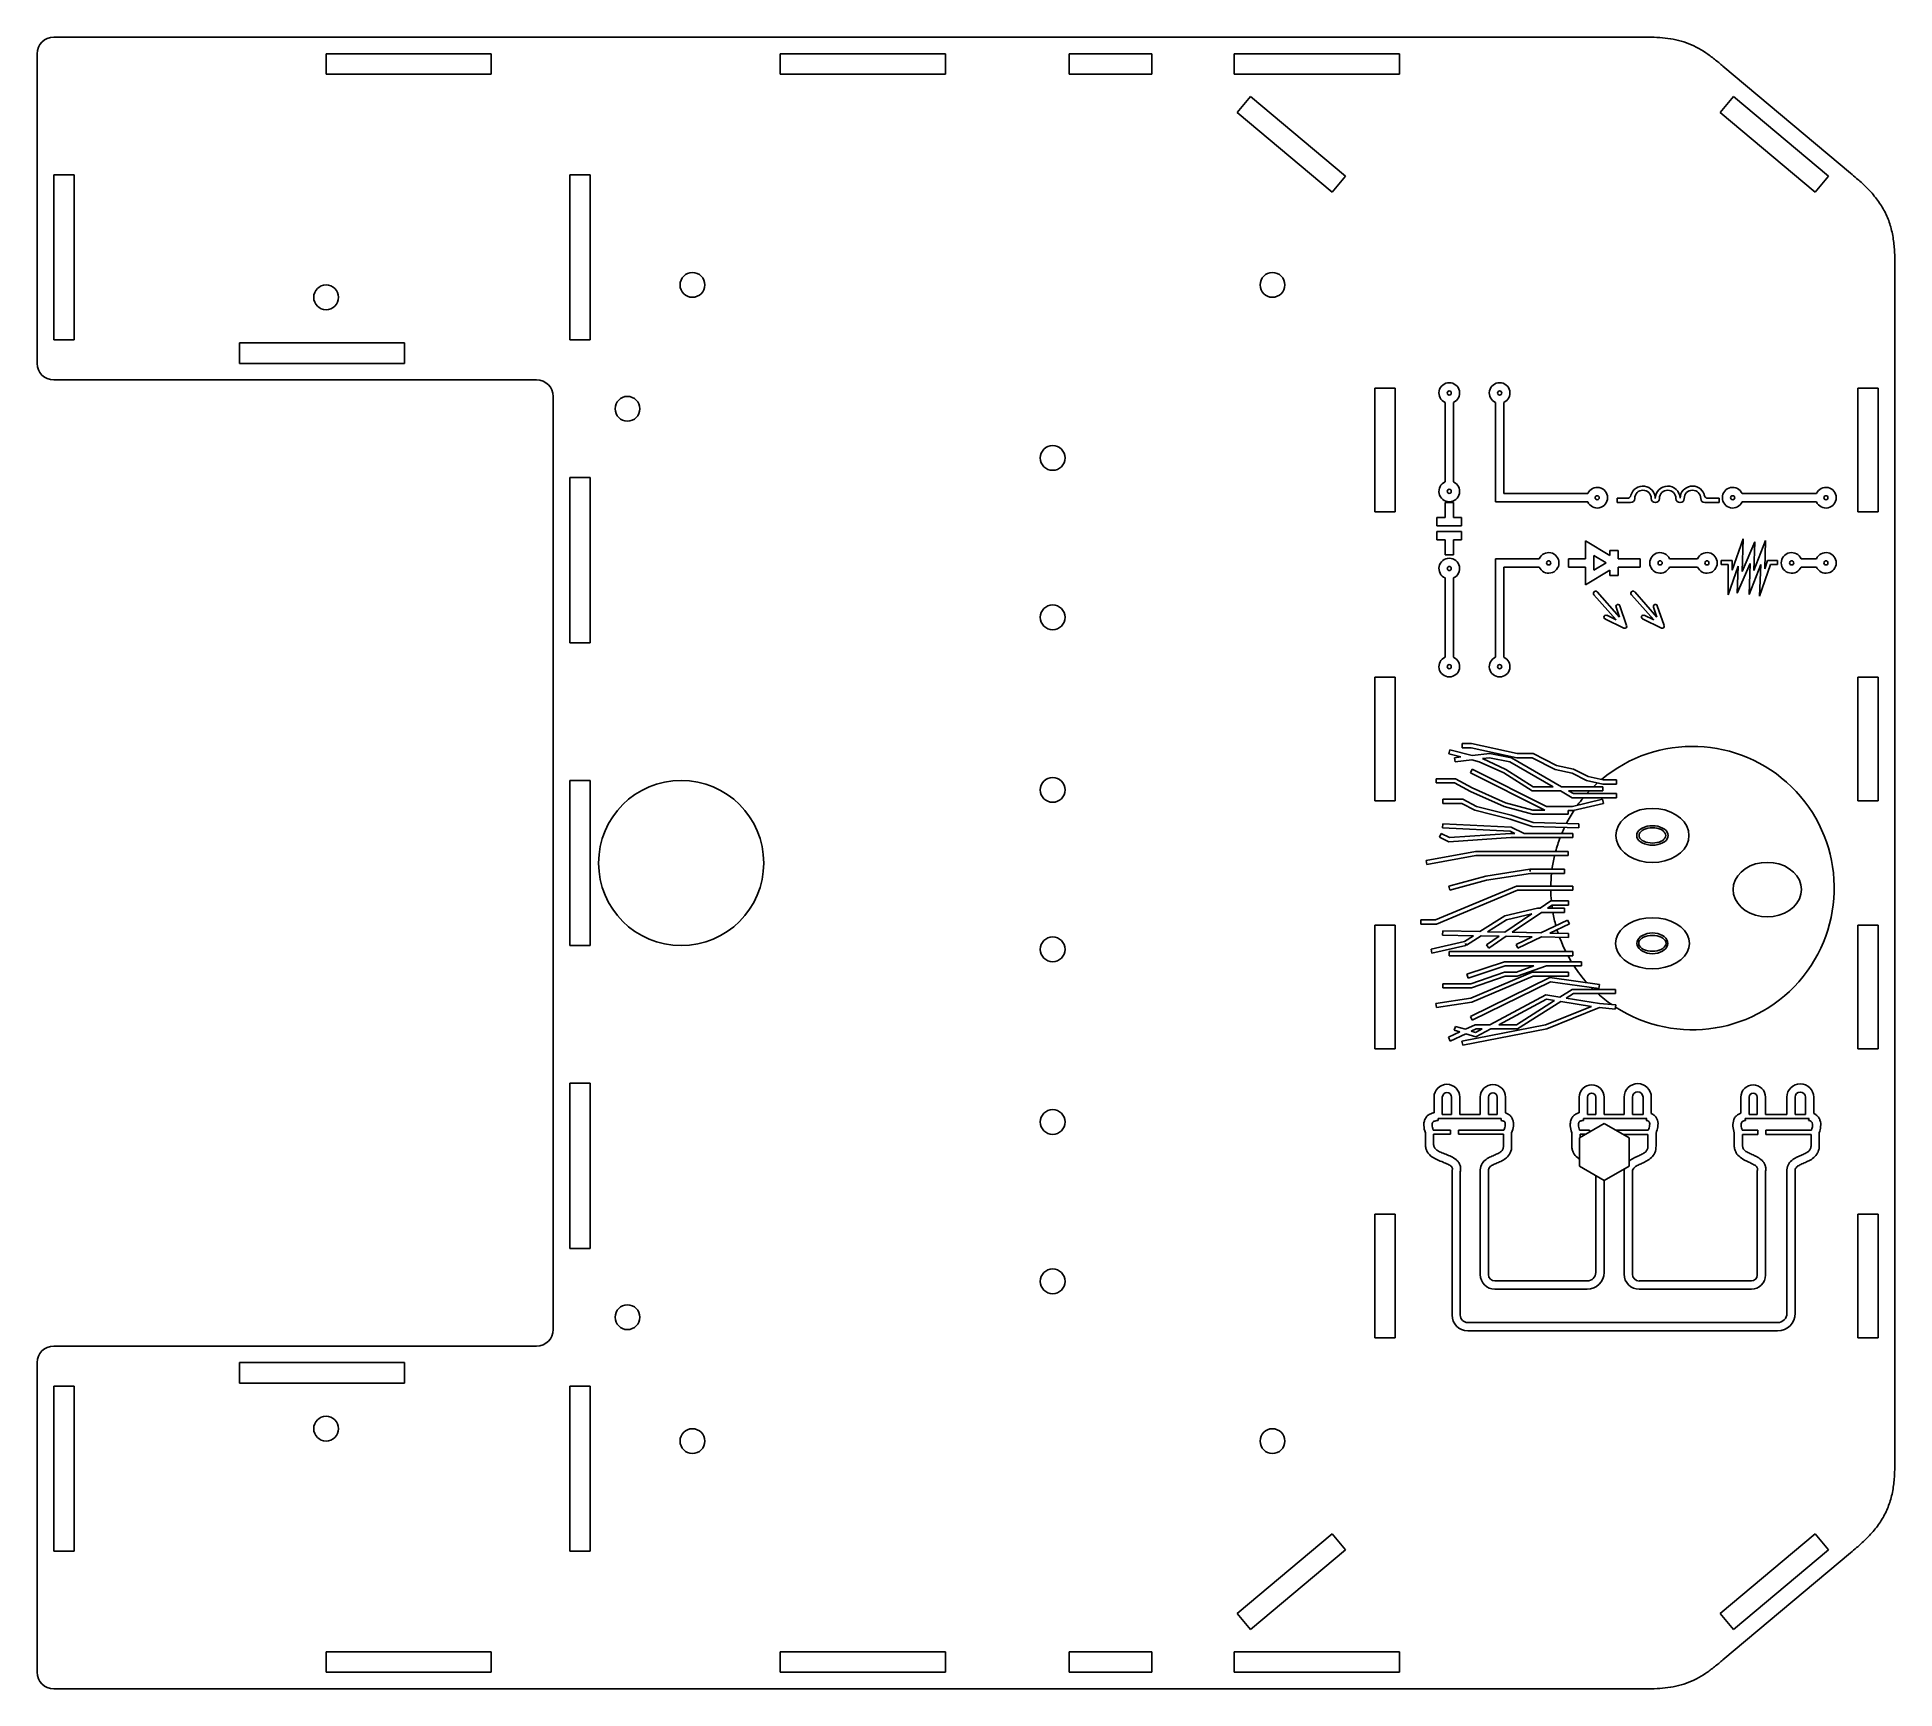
# Model space of a CAD drawing. Header units: millimetres. Extents: x -100 to 125, y -100 to 100.
import ezdxf

# ---------------------------------------------------------------- set-up
doc = ezdxf.new("R2010")
doc.units = ezdxf.units.MM

msp = doc.modelspace()

# ---------------------------------------------------------------- linework, layer by layer
at = {"color": 7, "linetype": 'Continuous', "lineweight": 25}
for p, q in [((94.54, 100), (-98, 100)), ((-100, 60.5), (-100, 98)), ((-65, 98), (-45, 98)), ((-65, 98), (-65, 95.5)), ((-45, 98), (-45, 95.5)), ((-10, 98), (10, 98)), ((-10, 98), (-10, 95.5)), ((10, 98), (10, 95.5)), ((35, 98), (25, 98)), ((25, 98), (25, 95.5)), ((35, 98), (35, 95.5)), ((45, 98), (65, 98)), ((45, 98), (45, 95.5)), ((65, 98), (65, 95.5)), ((-65, 95.5), (-45, 95.5)), ((-10, 95.5), (10, 95.5)), ((35, 95.5), (25, 95.5)), ((45, 95.5), (65, 95.5)), ((104.18, 96.49), (119.64, 83.52)), ((45.36, 90.88), (46.97, 92.8)), ((46.97, 92.8), (58.46, 83.16)), ((103.86, 90.88), (105.47, 92.8)), ((105.47, 92.8), (116.96, 83.16)), ((45.36, 90.88), (56.85, 81.24)), ((103.86, 90.88), (115.35, 81.24)), ((-98, 83.33), (-95.5, 83.33)), ((-98, 83.33), (-98, 63.33)), ((-95.5, 83.33), (-95.5, 63.33)), ((-35.5, 83.33), (-35.5, 63.33)), ((-35.5, 83.33), (-33, 83.33)), ((-33, 83.33), (-33, 63.33)), ((56.85, 81.24), (58.46, 83.16)), ((115.35, 81.24), (116.96, 83.16)), ((125, -72.03), (125, 72.03)), ((-98, 63.33), (-95.5, 63.33)), ((-35.5, 63.33), (-33, 63.33)), ((-55.5, 63), (-75.5, 63)), ((-75.5, 60.5), (-75.5, 63)), ((-55.5, 60.5), (-55.5, 63)), ((-55.5, 60.5), (-75.5, 60.5)), ((-39.5, 58.5), (-98, 58.5)), ((-37.5, -56.5), (-37.5, 56.5)), ((62, 57.51), (64.5, 57.51)), ((62, 57.51), (62, 42.51)), ((64.5, 57.51), (64.5, 42.51)), ((120.5, 57.51), (123, 57.51)), ((120.5, 57.51), (120.5, 42.51)), ((123, 57.51), (123, 42.51)), ((70.53, 55.76), (70.53, 46.14)), ((71.53, 55.76), (71.53, 46.14)), ((76.63, 43.73), (76.63, 55.76)), ((77.63, 44.73), (77.63, 55.76)), ((-35.5, 46.67), (-33, 46.67)), ((-35.5, 46.67), (-35.5, 26.67)), ((-33, 46.67), (-33, 26.67)), ((70.53, 43.65), (70.53, 41.83)), ((70.53, 43.65), (71.53, 43.65)), ((71.53, 43.65), (71.53, 41.83)), ((87.8, 43.73), (76.63, 43.73)), ((87.8, 44.73), (77.63, 44.73)), ((91.35, 44.16), (92.56, 44.16)), ((91.35, 43.65), (91.35, 44.16)), ((91.35, 43.65), (93, 43.65)), ((98.99, 44.19), (98.99, 44.19)), ((103.74, 43.65), (101.98, 43.65)), ((103.74, 44.16), (102.39, 44.16)), ((103.74, 44.16), (103.74, 43.65)), ((106.5, 44.73), (115.5, 44.73)), ((106.5, 43.73), (115.5, 43.73)), ((62, 42.51), (64.5, 42.51)), ((69.53, 41.83), (70.53, 41.83)), ((69.53, 40.83), (69.53, 41.83)), ((69.53, 40.83), (72.53, 40.83)), ((71.53, 41.83), (72.53, 41.83)), ((72.53, 41.83), (72.53, 40.83)), ((120.5, 42.51), (123, 42.51)), ((69.53, 40.15), (72.53, 40.15)), ((69.53, 39.15), (69.53, 40.15)), ((69.53, 39.15), (70.53, 39.15)), ((70.53, 37.33), (70.53, 39.15)), ((71.53, 37.33), (71.53, 39.15)), ((71.53, 39.15), (72.53, 39.15)), ((72.53, 40.15), (72.53, 39.15)), ((87.55, 39.02), (90.48, 37.23)), ((87.55, 36.84), (87.55, 39.02)), ((105.31, 35.45), (106.62, 39.24)), ((106.62, 39.24), (106.49, 35.28)), ((106.49, 35.28), (108.05, 38.91)), ((107.93, 35.42), (109.35, 39.05)), ((108.05, 38.91), (107.93, 35.42)), ((109.35, 39.05), (109.24, 35.62)), ((71.53, 37.33), (70.53, 37.33)), ((81.92, 36.84), (76.63, 36.84)), ((76.63, 36.84), (76.63, 24.92)), ((85.49, 36.84), (87.55, 36.84)), ((85.49, 35.84), (85.49, 36.84)), ((88.55, 37.24), (90.02, 36.34)), ((88.55, 35.45), (88.55, 37.24)), ((88.55, 35.45), (90.02, 36.34)), ((90.48, 37.85), (91.48, 37.85)), ((90.48, 37.85), (90.48, 37.23)), ((91.48, 37.85), (91.48, 36.84)), ((91.48, 36.84), (94.16, 36.84)), ((94.16, 36.84), (94.16, 35.84)), ((101.09, 36.84), (97.71, 36.84)), ((103.97, 36.64), (105.31, 36.64)), ((103.97, 36.14), (103.97, 36.64)), ((103.97, 36.14), (104.81, 36.14)), ((104.81, 36.14), (104.81, 32.49)), ((105.31, 36.64), (105.31, 35.45)), ((105.9, 32.66), (107.46, 36.28)), ((107.46, 36.28), (107.34, 32.52)), ((107.34, 32.52), (108.75, 36.14)), ((108.75, 36.14), (108.62, 32.33)), ((108.62, 32.33), (109.95, 36.14)), ((109.24, 35.62), (109.59, 36.64)), ((109.59, 36.64), (110.78, 36.64)), ((109.95, 36.14), (110.78, 36.14)), ((110.78, 36.64), (110.78, 36.14)), ((115.5, 36.84), (113.65, 36.84)), ((70.53, 34.52), (70.53, 24.92)), ((71.53, 34.52), (71.53, 24.92)), ((77.63, 35.84), (77.63, 24.92)), ((81.92, 35.84), (77.63, 35.84)), ((85.49, 35.84), (87.55, 35.84)), ((87.55, 33.67), (87.55, 35.84)), ((87.55, 33.67), (90.48, 35.45)), ((90.48, 35.45), (90.48, 34.83)), ((91.48, 34.83), (90.48, 34.83)), ((91.48, 35.84), (91.48, 34.83)), ((91.48, 35.84), (94.16, 35.84)), ((101.09, 35.84), (97.71, 35.84)), ((104.81, 32.49), (106.01, 35.95)), ((106.01, 35.95), (105.9, 32.66)), ((115.5, 35.84), (113.65, 35.84)), ((88.56, 32.47), (91.26, 29.43)), ((88.95, 32.82), (91.65, 29.77)), ((93.1, 32.47), (95.8, 29.43)), ((93.49, 32.82), (96.19, 29.77)), ((89.89, 29.56), (92.18, 28.45)), ((90.1, 29.99), (91.26, 29.43)), ((91.65, 29.77), (91.23, 30.99)), ((92.51, 28.74), (91.68, 31.15)), ((94.44, 29.56), (96.73, 28.45)), ((94.65, 29.99), (95.8, 29.43)), ((96.19, 29.77), (95.77, 30.99)), ((97.06, 28.74), (96.22, 31.15)), ((-35.5, 26.67), (-33, 26.67)), ((62, 22.51), (64.5, 22.51)), ((62, 22.51), (62, 7.51)), ((64.5, 22.51), (64.5, 7.51)), ((120.5, 22.51), (123, 22.51)), ((120.5, 22.51), (120.5, 7.51)), ((123, 22.51), (123, 7.51)), ((70.96, 13.23), (71.09, 13.72)), ((73.82, 13), (71.09, 13.72)), ((73.73, 14.46), (72.61, 14.46)), ((72.61, 13.96), (72.61, 14.46)), ((73.67, 13.96), (72.61, 13.96)), ((79.2, 12.75), (73.67, 13.96)), ((79.26, 13.25), (73.73, 14.46)), ((72.45, 12.84), (70.96, 13.23)), ((72.45, 12.84), (71.68, 12.75)), ((71.74, 12.25), (71.68, 12.75)), ((73.78, 12.5), (71.74, 12.25)), ((73.59, 10.9), (73.81, 11.35)), ((74.66, 12.27), (73.78, 12.5)), ((82.82, 6.86), (73.81, 11.35)), ((75.93, 13.25), (73.82, 13)), ((77.66, 10.9), (74.66, 12.27)), ((75.91, 12.75), (75.04, 12.65)), ((77.9, 11.34), (75.04, 12.65)), ((78.38, 12.27), (75.91, 12.75)), ((78.56, 12.74), (75.93, 13.25)), ((81.21, 9.23), (77.9, 11.34)), ((83.63, 9.23), (78.38, 12.27)), ((84.63, 9.23), (78.56, 12.74)), ((81.08, 12.75), (79.2, 12.75)), ((81.2, 13.25), (79.26, 13.25)), ((83.87, 11.33), (81.08, 12.75)), ((84.03, 11.81), (81.2, 13.25)), ((85.91, 10.89), (83.87, 11.33)), ((86.08, 11.36), (84.03, 11.81)), ((87.84, 10.46), (86.08, 11.36)), ((-35.5, 10), (-33, 10)), ((-35.5, -10), (-35.5, 10)), ((-33, -10), (-33, 10)), ((71.78, 10.21), (69.43, 10.21)), ((69.43, 9.71), (69.43, 10.21)), ((71.65, 9.71), (69.43, 9.71)), ((73.59, 8.65), (71.65, 9.71)), ((73.81, 9.09), (71.78, 10.21)), ((82.62, 6.41), (73.59, 10.9)), ((77.85, 7.3), (73.81, 9.09)), ((81.07, 8.73), (77.66, 10.9)), ((83.63, 9.23), (81.21, 9.23)), ((89.65, 9.23), (84.63, 9.23)), ((87.67, 9.99), (85.91, 10.89)), ((89.62, 9.56), (87.67, 9.99)), ((89.67, 10.06), (87.84, 10.46)), ((91.28, 9.56), (89.62, 9.56)), ((89.65, 9.23), (89.65, 8.73)), ((91.28, 10.06), (89.67, 10.06)), ((91.28, 10.06), (91.28, 9.56)), ((62, 7.51), (64.5, 7.51)), ((72.67, 7.72), (70.24, 7.72)), ((70.24, 7.22), (70.24, 7.72)), ((72.55, 7.22), (70.24, 7.22)), ((74.14, 6.38), (72.55, 7.22)), ((74.32, 6.85), (72.67, 7.72)), ((77.68, 6.83), (73.59, 8.65)), ((78.54, 5.79), (74.32, 6.85)), ((81.11, 5.91), (77.68, 6.83)), ((81.17, 6.41), (77.85, 7.3)), ((84.49, 8.73), (81.07, 8.73)), ((85.96, 6.86), (82.82, 6.86)), ((85.92, 7.91), (84.49, 8.73)), ((86.06, 8.41), (85.49, 8.73)), ((89.65, 8.73), (85.49, 8.73)), ((91.28, 7.91), (85.92, 7.91)), ((89.59, 7.71), (85.96, 6.86)), ((89.7, 7.22), (86.02, 6.36)), ((91.28, 8.41), (86.06, 8.41)), ((89.59, 7.71), (89.7, 7.22)), ((91.28, 8.41), (91.28, 7.91)), ((120.5, 7.51), (123, 7.51)), ((70.23, 4.26), (70.25, 4.76)), ((70.25, 4.76), (78.54, 4.35)), ((78.4, 5.31), (74.14, 6.38)), ((81.09, 4.42), (78.4, 5.31)), ((81.18, 4.91), (78.54, 5.79)), ((85.43, 5.91), (81.11, 5.91)), ((82.62, 6.41), (81.17, 6.41)), ((86.74, 4.76), (81.18, 4.91)), ((85.43, 6.36), (85.43, 5.91)), ((86.02, 6.36), (85.43, 6.36)), ((86.74, 4.76), (86.73, 4.26)), ((69.85, 3.11), (70.06, 3.56)), ((69.85, 3.11), (70.97, 2.58)), ((70.06, 3.56), (71.07, 3.09)), ((70.23, 4.26), (78.41, 3.86)), ((70.97, 2.58), (78.48, 3.08)), ((71.07, 3.09), (78.46, 3.58)), ((78.41, 3.86), (78.97, 3.58)), ((78.46, 3.58), (78.97, 3.58)), ((78.48, 3.08), (85.99, 3.08)), ((78.54, 4.35), (80.09, 3.58)), ((80.09, 3.58), (85.99, 3.58)), ((86.73, 4.26), (81.09, 4.42)), ((85.99, 3.58), (85.99, 3.08)), ((74.21, 1.39), (68.23, 0.3)), ((68.32, -0.2), (68.23, 0.3)), ((74.25, 0.89), (68.32, -0.2)), ((85.43, 1.39), (74.21, 1.39)), ((85.43, 0.89), (74.25, 0.89)), ((85.43, 1.39), (85.43, 0.89)), ((75.45, -1.6), (70.96, -2.79)), ((75.56, -2.09), (71.09, -3.28)), ((80.8, -0.76), (75.45, -1.6)), ((80.86, -1.26), (75.56, -2.09)), ((80.8, -0.76), (80.84, -1.01)), ((80.84, -0.76), (84.98, -0.76)), ((80.84, -1.01), (80.84, -0.76)), ((80.86, -1.26), (84.98, -1.26)), ((84.98, -0.76), (84.98, -1.26)), ((79.18, -2.79), (69.38, -6.89)), ((79.28, -3.29), (69.48, -7.39)), ((71.09, -3.28), (70.96, -2.79)), ((85.99, -2.79), (79.18, -2.79)), ((85.99, -3.29), (79.28, -3.29)), ((85.99, -2.79), (85.99, -3.29)), ((74.74, -8.31), (77.76, -6.4)), ((77.76, -6.4), (81.72, -5.48)), ((81.05, -6.15), (77.78, -8.37)), ((77.95, -6.87), (81.05, -6.15)), ((82.19, -5.98), (78.64, -8.39)), ((81.72, -5.48), (82.04, -5.48)), ((83.35, -4.59), (82.04, -5.48)), ((82.19, -5.98), (84.98, -5.98)), ((83.5, -5.09), (82.93, -5.48)), ((82.93, -5.48), (84.98, -5.48)), ((85.47, -4.59), (83.35, -4.59)), ((85.47, -5.09), (83.5, -5.09)), ((84.98, -5.48), (84.98, -5.98)), ((85.47, -4.59), (85.47, -5.09)), ((62, -7.51), (64.5, -7.51)), ((62, -22.51), (62, -7.51)), ((64.5, -22.51), (64.5, -7.51)), ((69.38, -6.89), (67.6, -6.89)), ((67.6, -7.39), (67.6, -6.89)), ((69.48, -7.39), (67.6, -7.39)), ((70.23, -8.72), (70.24, -8.22)), ((70.23, -8.72), (73.98, -8.8)), ((70.24, -8.22), (74.74, -8.31)), ((72.88, -9.49), (73.98, -8.8)), ((73.11, -9.94), (74.88, -8.81)), ((74.88, -8.81), (77.06, -8.86)), ((77.06, -8.86), (75.55, -9.89)), ((75.65, -8.33), (77.95, -6.87)), ((75.65, -8.33), (77.78, -8.37)), ((77.93, -8.87), (75.83, -10.3)), ((77.93, -8.87), (81.09, -8.94)), ((78.64, -8.39), (82.11, -8.46)), ((81.09, -8.94), (79.12, -9.87)), ((82.22, -8.96), (79.34, -10.32)), ((85.36, -6.92), (82.11, -8.46)), ((82.22, -8.96), (85.46, -9.02)), ((85.58, -7.37), (83.23, -8.48)), ((83.23, -8.48), (85.47, -8.52)), ((85.36, -6.92), (85.58, -7.37)), ((85.47, -8.52), (85.46, -9.02)), ((120.5, -7.51), (123, -7.51)), ((120.5, -22.51), (120.5, -7.51)), ((123, -22.51), (123, -7.51)), ((-35.5, -10), (-33, -10)), ((68.83, -10.44), (72.88, -9.49)), ((68.94, -10.92), (68.83, -10.44)), ((68.94, -10.92), (73.04, -9.97)), ((85.99, -10.73), (71.02, -10.73)), ((71.02, -11.23), (71.02, -10.73)), ((85.99, -11.23), (71.02, -11.23)), ((72.98, -9.73), (73.04, -9.97)), ((73.11, -9.94), (72.98, -9.73)), ((75.83, -10.3), (75.55, -9.89)), ((79.34, -10.32), (79.12, -9.87)), ((85.99, -10.73), (85.99, -11.23)), ((77.73, -11.97), (73.17, -13.47)), ((73.33, -13.95), (73.17, -13.47)), ((77.81, -12.47), (73.33, -13.95)), ((81.09, -13.21), (73.63, -16.38)), ((73.66, -14.63), (77.72, -13.21)), ((77.72, -13.21), (79.19, -13.21)), ((77.73, -11.97), (87.06, -11.97)), ((81.29, -12.47), (77.81, -12.47)), ((79.19, -13.21), (81.29, -12.47)), ((79.27, -13.71), (82.81, -12.47)), ((85.47, -13.21), (81.09, -13.21)), ((82.81, -12.47), (87.06, -12.47)), ((85.47, -13.21), (85.47, -13.71)), ((87.06, -11.97), (87.06, -12.47)), ((70.24, -14.63), (73.66, -14.63)), ((70.24, -15.13), (70.24, -14.63)), ((70.24, -15.13), (73.74, -15.13)), ((83.23, -13.88), (73.59, -18.59)), ((73.74, -15.13), (77.81, -13.71)), ((81.19, -13.71), (73.77, -16.86)), ((83.31, -14.39), (73.81, -19.04)), ((77.81, -13.71), (79.27, -13.71)), ((85.47, -13.71), (81.19, -13.71)), ((89.22, -14.7), (83.23, -13.88)), ((89.15, -15.2), (83.31, -14.39)), ((84.43, -16.25), (85.92, -15.31)), ((85.92, -15.31), (91.16, -15.31)), ((89.22, -14.7), (89.15, -15.2)), ((91.16, -15.31), (91.16, -15.81)), ((73.63, -16.38), (69.39, -17.01)), ((69.47, -17.51), (69.39, -17.01)), ((73.77, -16.86), (69.47, -17.51)), ((82.72, -15.98), (75.95, -19.59)), ((82.81, -16.5), (77.02, -19.59)), ((79.16, -19.59), (83.79, -16.66)), ((79.3, -20.09), (84.54, -16.77)), ((82.7, -19.6), (88.25, -17.36)), ((84.43, -16.25), (82.72, -15.98)), ((83.79, -16.66), (82.81, -16.5)), ((82.84, -20.08), (89.22, -17.51)), ((88.25, -17.36), (84.54, -16.77)), ((85.18, -16.37), (86.06, -15.81)), ((89.22, -17.01), (85.18, -16.37)), ((86.06, -15.81), (91.16, -15.81)), ((89.22, -17.01), (91.19, -17.19)), ((89.22, -17.51), (91.14, -17.69)), ((91.19, -17.19), (91.14, -17.69)), ((71.64, -20.26), (71.79, -19.78)), ((72.98, -20.14), (71.79, -19.78)), ((72.56, -21.56), (82.7, -19.6)), ((72.66, -22.05), (82.84, -20.08)), ((72.98, -20.14), (74.18, -19.59)), ((73.81, -19.04), (73.59, -18.59)), ((73.69, -20.36), (74.29, -20.09)), ((74.18, -19.59), (75.95, -19.59)), ((75.01, -20.09), (74.2, -20.52)), ((76.08, -20.09), (74.26, -21.06)), ((74.29, -20.09), (75.01, -20.09)), ((76.08, -20.09), (79.3, -20.09)), ((77.02, -19.59), (79.16, -19.59)), ((70.92, -21.1), (72.3, -20.46)), ((71.13, -21.56), (70.92, -21.1)), ((71.13, -21.56), (73.02, -20.68)), ((72.3, -20.46), (71.64, -20.26)), ((72.66, -22.05), (72.56, -21.56)), ((74.26, -21.06), (73.02, -20.68)), ((74.2, -20.52), (73.69, -20.36)), ((62, -22.51), (64.5, -22.51)), ((120.5, -22.51), (123, -22.51)), ((-35.5, -26.67), (-33, -26.67)), ((-35.5, -46.67), (-35.5, -26.67)), ((-33, -46.67), (-33, -26.67)), ((69.19, -28.36), (69.19, -30.24)), ((70.19, -28.36), (70.19, -30.44)), ((71.3, -30.44), (71.3, -28.36)), ((72.3, -30.44), (72.3, -28.36)), ((74.78, -28.36), (74.78, -30.44)), ((75.78, -28.36), (75.78, -30.44)), ((76.85, -30.44), (76.85, -28.36)), ((77.85, -30.27), (77.85, -28.36)), ((86.78, -28.36), (86.78, -30.25)), ((87.78, -28.36), (87.78, -30.44)), ((88.78, -30.44), (88.78, -28.36)), ((89.78, -30.44), (89.78, -28.36)), ((92.22, -28.36), (92.22, -30.44)), ((93.22, -28.36), (93.22, -30.44)), ((94.5, -30.44), (94.5, -28.36)), ((95.5, -30.32), (95.5, -28.36)), ((106.35, -30.29), (106.35, -28.36)), ((107.35, -30.44), (107.35, -28.36)), ((108.33, -28.36), (108.33, -30.44)), ((109.33, -28.36), (109.33, -30.44)), ((111.92, -30.44), (111.92, -28.36)), ((112.92, -30.44), (112.92, -28.36)), ((114.17, -28.36), (114.17, -30.44)), ((115.17, -28.36), (115.17, -30.33)), ((69.69, -30.94), (69.7, -31.19)), ((69.69, -30.94), (77.33, -30.94)), ((70.19, -30.44), (71.3, -30.44)), ((72.3, -30.44), (74.78, -30.44)), ((75.78, -30.44), (76.85, -30.44)), ((77.31, -31.19), (77.33, -30.94)), ((87.28, -30.94), (87.29, -31.19)), ((87.28, -30.94), (94.95, -30.94)), ((87.78, -30.44), (88.78, -30.44)), ((89.78, -30.44), (92.22, -30.44)), ((93.22, -30.44), (94.5, -30.44)), ((94.9, -31.18), (94.95, -30.94)), ((106.88, -30.94), (106.91, -31.18)), ((106.88, -30.94), (114.62, -30.94)), ((107.35, -30.44), (108.33, -30.44)), ((109.33, -30.44), (111.92, -30.44)), ((112.92, -30.44), (114.17, -30.44)), ((114.56, -31.17), (114.62, -30.94)), ((68.14, -34.09), (68.14, -32.67)), ((71.17, -32.34), (69.08, -32.34)), ((69.14, -34.08), (69.14, -32.84)), ((71.17, -32.84), (69.14, -32.84)), ((71.17, -32.34), (71.17, -32.84)), ((72.14, -32.34), (77.65, -32.34)), ((72.14, -32.84), (72.14, -32.34)), ((72.14, -32.84), (77.59, -32.84)), ((77.59, -34.27), (77.59, -32.84)), ((78.59, -34.27), (78.59, -32.68)), ((85.87, -32.68), (85.87, -34.28)), ((89.81, -31.54), (86.81, -33.27)), ((88, -32.35), (86.81, -32.35)), ((86.81, -33.27), (86.81, -36.73)), ((86.87, -32.85), (86.87, -33.23)), ((87.54, -32.85), (86.87, -32.85)), ((88, -32.35), (88, -32.58)), ((92.81, -33.27), (89.81, -31.54)), ((95.14, -32.36), (91.24, -32.36)), ((95.08, -32.86), (92.1, -32.86)), ((92.81, -36.73), (92.81, -33.27)), ((95.08, -34.28), (95.08, -32.86)), ((96.08, -34.26), (96.08, -32.71)), ((105.55, -32.69), (105.55, -34.28)), ((108.41, -32.36), (106.49, -32.36)), ((106.55, -32.86), (106.55, -34.26)), ((108.41, -32.86), (106.55, -32.86)), ((108.41, -32.36), (108.41, -32.86)), ((109.39, -32.36), (114.9, -32.36)), ((109.39, -32.86), (109.39, -32.36)), ((109.39, -32.86), (114.85, -32.86)), ((114.85, -32.86), (114.85, -34.27)), ((115.85, -32.69), (115.85, -34.28)), ((71.37, -54.75), (71.37, -37.29)), ((72.37, -54.75), (72.37, -37.4)), ((74.78, -49.83), (74.78, -37.36)), ((75.78, -49.83), (75.78, -37.34)), ((86.81, -36.73), (89.81, -38.46)), ((88.78, -37.87), (88.78, -49.57)), ((89.81, -38.46), (92.81, -36.73)), ((92.22, -49.78), (92.22, -37.34)), ((93.22, -49.78), (93.22, -37.36)), ((108.33, -37.29), (108.33, -49.9)), ((109.33, -37.41), (109.33, -49.9)), ((111.92, -37.37), (111.92, -54.52)), ((112.92, -37.33), (112.92, -54.52)), ((89.78, -38.45), (89.78, -49.57)), ((62, -42.51), (64.5, -42.51)), ((62, -57.51), (62, -42.51)), ((64.5, -57.51), (64.5, -42.51)), ((120.5, -42.51), (123, -42.51)), ((120.5, -57.51), (120.5, -42.51)), ((123, -57.51), (123, -42.51)), ((-35.5, -46.67), (-33, -46.67)), ((87.74, -50.61), (76.56, -50.61)), ((87.74, -51.61), (76.56, -51.61)), ((107.62, -50.61), (94.05, -50.61)), ((107.62, -51.61), (94.05, -51.61)), ((110.8, -55.65), (73.27, -55.65)), ((-39.5, -58.5), (-98, -58.5)), ((62, -57.51), (64.5, -57.51)), ((110.8, -56.65), (73.27, -56.65)), ((120.5, -57.51), (123, -57.51)), ((-100, -98), (-100, -60.5)), ((-75.5, -60.5), (-75.5, -63)), ((-55.5, -60.5), (-75.5, -60.5)), ((-55.5, -60.5), (-55.5, -63)), ((-55.5, -63), (-75.5, -63)), ((-98, -63.33), (-95.5, -63.33)), ((-98, -83.33), (-98, -63.33)), ((-95.5, -83.33), (-95.5, -63.33)), ((-35.5, -63.33), (-33, -63.33)), ((-35.5, -83.33), (-35.5, -63.33)), ((-33, -83.33), (-33, -63.33)), ((45.36, -90.88), (56.85, -81.24)), ((46.97, -92.8), (58.46, -83.16)), ((56.85, -81.24), (58.46, -83.16)), ((103.86, -90.88), (115.35, -81.24)), ((105.47, -92.8), (116.96, -83.16)), ((115.35, -81.24), (116.96, -83.16)), ((-98, -83.33), (-95.5, -83.33)), ((-35.5, -83.33), (-33, -83.33)), ((104.18, -96.49), (119.64, -83.52)), ((45.36, -90.88), (46.97, -92.8)), ((103.86, -90.88), (105.47, -92.8)), ((-65, -95.5), (-45, -95.5)), ((-65, -98), (-65, -95.5)), ((-45, -98), (-45, -95.5)), ((-10, -95.5), (10, -95.5)), ((-10, -98), (-10, -95.5)), ((10, -98), (10, -95.5)), ((25, -98), (25, -95.5)), ((35, -95.5), (25, -95.5)), ((35, -98), (35, -95.5)), ((45, -95.5), (65, -95.5)), ((45, -98), (45, -95.5)), ((65, -98), (65, -95.5)), ((-65, -98), (-45, -98)), ((-10, -98), (10, -98)), ((35, -98), (25, -98)), ((45, -98), (65, -98)), ((94.54, -100), (-98, -100))]:
    msp.add_line(p, q, dxfattribs=at)
at = {"color": 7, "linetype": 'Continuous', "lineweight": 25, "flags": 128}
for points in [[(91.22, 3.33), (91.28, 2.76), (91.48, 2.21), (91.81, 1.69), (92.25, 1.22), (92.8, 0.82), (93.43, 0.49), (94.13, 0.25), (94.87, 0.1), (95.64, 0.05), (96.41, 0.1), (97.15, 0.25), (97.85, 0.49), (98.48, 0.82), (99.03, 1.22), (99.47, 1.69), (99.8, 2.21), (100, 2.76), (100.06, 3.33), (100, 3.9), (99.8, 4.45), (99.47, 4.97), (99.03, 5.44), (98.48, 5.85), (97.85, 6.17), (97.15, 6.42), (96.41, 6.56), (95.64, 6.61), (94.87, 6.56), (94.13, 6.42), (93.43, 6.17), (92.8, 5.85), (92.25, 5.44), (91.81, 4.97), (91.48, 4.45), (91.28, 3.9), (91.22, 3.33)], [(93.73, 3.33), (93.76, 3.13), (93.85, 2.93), (93.99, 2.74), (94.18, 2.58), (94.41, 2.43), (94.69, 2.31), (94.99, 2.23), (95.31, 2.17), (95.64, 2.15), (95.97, 2.17), (96.29, 2.23), (96.59, 2.31), (96.87, 2.43), (97.1, 2.58), (97.29, 2.74), (97.43, 2.93), (97.52, 3.13), (97.55, 3.33), (97.52, 3.54), (97.43, 3.73), (97.29, 3.92), (97.1, 4.09), (96.87, 4.23), (96.59, 4.35), (96.29, 4.44), (95.97, 4.49), (95.64, 4.51), (95.31, 4.49), (94.99, 4.44), (94.69, 4.35), (94.41, 4.23), (94.18, 4.09), (93.99, 3.92), (93.85, 3.73), (93.76, 3.54), (93.73, 3.33)], [(94.02, 3.33), (94.05, 3.17), (94.12, 3.02), (94.24, 2.87), (94.4, 2.74), (94.6, 2.63), (94.83, 2.53), (95.09, 2.47), (95.36, 2.43), (95.64, 2.41), (95.92, 2.43), (96.19, 2.47), (96.45, 2.53), (96.68, 2.63), (96.88, 2.74), (97.04, 2.87), (97.16, 3.02), (97.23, 3.17), (97.26, 3.33), (97.23, 3.49), (97.16, 3.65), (97.04, 3.79), (96.88, 3.92), (96.68, 4.04), (96.45, 4.13), (96.19, 4.2), (95.92, 4.24), (95.64, 4.25), (95.36, 4.24), (95.09, 4.2), (94.83, 4.13), (94.6, 4.04), (94.4, 3.92), (94.24, 3.79), (94.12, 3.65), (94.05, 3.49), (94.02, 3.33)], [(105.41, -3.22), (105.47, -3.79), (105.66, -4.34), (105.97, -4.87), (106.38, -5.34), (106.89, -5.74), (107.48, -6.07), (108.13, -6.32), (108.83, -6.46), (109.55, -6.52), (110.27, -6.46), (110.96, -6.32), (111.62, -6.07), (112.21, -5.74), (112.72, -5.34), (113.13, -4.87), (113.44, -4.34), (113.62, -3.79), (113.69, -3.22), (113.62, -2.64), (113.44, -2.09), (113.13, -1.57), (112.72, -1.1), (112.21, -0.69), (111.62, -0.36), (110.96, -0.12), (110.27, 0.03), (109.55, 0.08), (108.83, 0.03), (108.13, -0.12), (107.48, -0.36), (106.89, -0.69), (106.38, -1.1), (105.97, -1.57), (105.66, -2.09), (105.47, -2.64), (105.41, -3.22)], [(91.16, -9.73), (91.23, -10.26), (91.43, -10.78), (91.76, -11.27), (92.21, -11.71), (92.76, -12.09), (93.4, -12.4), (94.11, -12.63), (94.86, -12.77), (95.64, -12.82), (96.42, -12.77), (97.17, -12.63), (97.88, -12.4), (98.52, -12.09), (99.07, -11.71), (99.52, -11.27), (99.85, -10.78), (100.05, -10.26), (100.12, -9.73), (100.05, -9.19), (99.85, -8.67), (99.52, -8.18), (99.07, -7.74), (98.52, -7.36), (97.88, -7.05), (97.17, -6.82), (96.42, -6.68), (95.64, -6.63), (94.86, -6.68), (94.11, -6.82), (93.4, -7.05), (92.76, -7.36), (92.21, -7.74), (91.76, -8.18), (91.43, -8.67), (91.23, -9.19), (91.16, -9.73)], [(93.77, -9.73), (93.79, -9.94), (93.88, -10.15), (94.02, -10.35), (94.2, -10.53), (94.44, -10.68), (94.7, -10.81), (95, -10.9), (95.31, -10.96), (95.64, -10.98), (95.96, -10.96), (96.28, -10.9), (96.58, -10.81), (96.84, -10.68), (97.07, -10.53), (97.26, -10.35), (97.4, -10.15), (97.48, -9.94), (97.51, -9.73), (97.48, -9.51), (97.4, -9.3), (97.26, -9.1), (97.07, -8.92), (96.84, -8.77), (96.58, -8.64), (96.28, -8.55), (95.96, -8.49), (95.64, -8.47), (95.31, -8.49), (95, -8.55), (94.7, -8.64), (94.44, -8.77), (94.2, -8.92), (94.02, -9.1), (93.88, -9.3), (93.79, -9.51), (93.77, -9.73)], [(93.98, -9.73), (94, -9.89), (94.08, -10.05), (94.2, -10.2), (94.36, -10.34), (94.57, -10.46), (94.81, -10.55), (95.07, -10.62), (95.35, -10.67), (95.64, -10.68), (95.93, -10.67), (96.21, -10.62), (96.47, -10.55), (96.71, -10.46), (96.91, -10.34), (97.08, -10.2), (97.2, -10.05), (97.28, -9.89), (97.3, -9.73), (97.28, -9.56), (97.2, -9.4), (97.08, -9.25), (96.91, -9.11), (96.71, -8.99), (96.47, -8.9), (96.21, -8.83), (95.93, -8.79), (95.64, -8.77), (95.35, -8.79), (95.07, -8.83), (94.81, -8.9), (94.57, -8.99), (94.36, -9.11), (94.2, -9.25), (94.08, -9.4), (94, -9.56), (93.98, -9.73)]]:
    msp.add_lwpolyline(points, dxfattribs=at)
at = {"color": 7, "linetype": 'Continuous', "lineweight": 25}
for centre, radius in [((-65, 68.5), 1.5), ((-20.63, 70), 1.5), ((49.62, 70), 1.5), ((-28.5, 55), 1.5), ((71.03, 56.91), 0.25), ((77.13, 56.91), 0.25), ((23, 49.05), 1.5), ((71.03, 45), 0.25), ((88.95, 44.23), 0.25), ((105.36, 44.23), 0.25), ((116.65, 44.23), 0.25), ((83.07, 36.34), 0.25), ((96.57, 36.34), 0.25), ((102.24, 36.34), 0.25), ((112.5, 36.34), 0.25), ((116.65, 36.34), 0.25), ((71.03, 35.66), 0.25), ((23, 29.75), 1.5), ((71.03, 23.78), 0.25), ((77.13, 23.78), 0.25), ((-22, 0), 10), ((23, 8.85), 1.5), ((23, -10.46), 1.5), ((23, -31.36), 1.5), ((23, -50.66), 1.5), ((-28.5, -55), 1.5), ((-65, -68.5), 1.5), ((-20.63, -70), 1.5), ((49.62, -70), 1.5)]:
    msp.add_circle(centre, radius, dxfattribs=at)
for centre, radius, start, end in [((-98, 98), 2, 90, 180), ((-98, 60.5), 2, 180, 270), ((-39.5, 56.5), 2, 0, 90), ((71.03, 56.91), 1.25, 293.5782, 246.4218), ((77.13, 56.91), 1.25, 293.5782, 246.4218), ((71.03, 45), 1.25, 113.5782, 66.4218), ((88.95, 44.23), 1.25, 203.5782, 156.4218), ((94.49, 44.14), 1.5, 0, 165.2985), ((94.49, 44.14), 1, 0, 180), ((97.49, 44.14), 1.5, 1.8095, 180), ((97.49, 44.14), 1, 0, 180), ((100.49, 44.14), 1.5, 20.378, 178.1897), ((100.49, 44.14), 1, 0, 180), ((105.36, 44.23), 1.25, 23.5782, 336.4218), ((116.65, 44.23), 1.25, 203.5782, 156.4218), ((92.56, 44.65), 0.492, 270, 345.2985), ((93, 44.14), 0.492, 270, 0), ((95.99, 44.14), 0.5, 180, 0), ((98.99, 44.14), 0.5, 180, 0), ((101.98, 44.14), 0.492, 180, 270), ((102.39, 44.65), 0.492, 178.0331, 270), ((71.03, 35.66), 1.25, 293.5782, 246.4218), ((83.07, 36.34), 1.25, 203.5782, 156.4218), ((96.57, 36.34), 1.25, 23.5782, 336.4218), ((102.24, 36.34), 1.25, 203.5782, 156.4218), ((112.5, 36.34), 1.25, 23.5782, 336.4218), ((116.65, 36.34), 1.25, 203.5782, 156.4218), ((88.75, 32.65), 0.261, 41.5962, 221.5962), ((93.29, 32.65), 0.261, 41.5962, 221.5962), ((90, 29.77), 0.239, 64.0962, 244.0962), ((91.46, 31.07), 0.239, 19.0962, 199.0962), ((94.54, 29.77), 0.239, 64.0962, 244.0962), ((96, 31.07), 0.239, 19.0962, 199.0962), ((92.29, 28.66), 0.239, 244.0962, 19.0962), ((96.83, 28.66), 0.239, 244.0962, 19.0962), ((71.03, 23.78), 1.25, 113.5782, 66.4218), ((77.13, 23.78), 1.25, 113.5782, 66.4218), ((100.49, -3.04), 17.16, 237.0778, 130.0065), ((100.49, -3.04), 17.16, 132.087, 134.3589), ((100.49, -3.04), 17.16, 140.3862, 144.188), ((100.49, -3.04), 17.16, 136.6982, 138.1838), ((100.49, -3.04), 17.16, 146.6687, 152.8293), ((100.49, -3.04), 17.16, 159.1168, 165.06), ((100.49, -3.04), 17.16, 154.6662, 157.3192), ((100.49, -3.04), 17.16, 166.7809, 172.3761), ((100.49, -3.04), 17.16, 174.0572, 179.1654), ((100.49, -3.04), 17.16, 180.8346, 185.1788), ((100.49, -3.04), 17.16, 186.9603, 188.1702), ((100.49, -3.04), 17.16, 189.8604, 195.3811), ((100.49, -3.04), 17.16, 197.0715, 198.5516), ((100.49, -3.04), 17.16, 200.3345, 206.6262), ((100.49, -3.04), 17.16, 208.5092, 211.369), ((100.49, -3.04), 17.16, 213.3452, 221.8864), ((100.49, -3.04), 17.16, 224.5424, 225.6604), ((100.49, -3.04), 17.16, 228.1027, 235.3268), ((70.75, -28.36), 1.56, 0, 180), ((76.32, -28.36), 1.53, 0, 180), ((88.28, -28.36), 1.5, 0, 180), ((93.86, -28.36), 1.64, 0, 180), ((107.84, -28.36), 1.49, 0, 180), ((113.55, -28.36), 1.62, 0, 180), ((70.75, -28.36), 0.558, 0, 180), ((76.32, -28.36), 0.533, 360, 180), ((88.28, -28.36), 0.503, 0, 180), ((93.86, -28.36), 0.644, 0, 180), ((107.84, -28.36), 0.489, 360, 180), ((113.55, -28.36), 0.625, 0, 180), ((76.56, -49.83), 1.78, 180, 270), ((76.56, -49.83), 0.782, 180, 270), ((87.74, -49.57), 1.04, 270, 0), ((87.74, -49.57), 2.04, 270, 0), ((94.05, -49.78), 1.84, 180, 270), ((94.05, -49.78), 0.837, 180, 270), ((107.62, -49.9), 0.715, 270, 360), ((107.62, -49.9), 1.71, 270, 0), ((73.27, -54.75), 1.9, 180, 270), ((73.27, -54.75), 0.899, 180, 270), ((110.8, -54.52), 2.13, 270, 0), ((110.8, -54.52), 1.13, 270, 0), ((-98, -60.5), 2, 90, 180), ((-39.5, -56.5), 2, 270, 0), ((-98, -98), 2, 180, 270)]:
    msp.add_arc(centre, radius, start, end, dxfattribs=at)
for points, knots in [([(104.18, 96.49), (103.84, 96.77), (103.17, 97.34), (101.75, 98.39), (99.79, 99.44), (97.62, 99.89), (95.86, 100), (94.98, 100), (94.54, 100)], [0, 0, 0, 0, 0.125602, 0.251185, 0.500018, 0.749995, 0.874828, 1, 1, 1, 1]), ([(125, 72.03), (125, 72.35), (125, 72.9), (124.98, 73.74), (124.94, 74.52), (124.82, 75.64), (124.55, 76.99), (124, 78.54), (123.17, 79.96), (122.31, 81.04), (121.53, 81.85), (120.95, 82.4), (120.31, 82.95), (119.89, 83.31), (119.64, 83.52)], [0, 0, 0, 0, 0.072002, 0.124743, 0.189246, 0.248911, 0.378368, 0.498937, 0.619381, 0.748649, 0.808979, 0.874285, 0.927419, 1, 1, 1, 1]), ([(68.14, -32.67), (68.03, -32.36), (67.97, -32.07), (67.95, -31.64), (67.96, -31.49), (68.02, -31.21), (68.07, -31.07), (68.21, -30.81), (68.3, -30.69), (68.52, -30.5), (68.65, -30.42), (68.91, -30.31), (69.04, -30.26), (69.19, -30.24)], [0.0199444, 0.0199444, 0.0199444, 0.0199444, 0.25, 0.25, 0.375, 0.375, 0.5, 0.5, 0.625, 0.625, 0.75, 0.75, 0.8698421, 0.8698421, 0.8698421, 0.8698421]), ([(69.08, -32.34), (69, -32.1), (68.96, -31.9), (68.95, -31.67), (68.96, -31.6), (68.98, -31.49), (68.99, -31.45), (69.03, -31.39), (69.05, -31.37), (69.1, -31.32), (69.13, -31.3), (69.29, -31.23), (69.46, -31.19), (69.7, -31.19)], [0.0261244, 0.0261244, 0.0261244, 0.0261244, 0.25, 0.25, 0.375, 0.375, 0.5, 0.5, 0.625, 0.625, 0.75, 0.75, 1, 1, 1, 1]), ([(77.31, -31.19), (77.4, -31.19), (77.48, -31.21), (77.6, -31.24), (77.64, -31.26), (77.71, -31.3), (77.73, -31.31), (77.76, -31.35), (77.77, -31.37), (77.79, -31.43), (77.8, -31.47), (77.81, -31.59), (77.81, -31.66), (77.79, -31.9), (77.74, -32.1), (77.65, -32.34)], [0, 0, 0, 0, 0.125, 0.125, 0.25, 0.25, 0.375, 0.375, 0.5, 0.5, 0.625, 0.625, 0.75, 0.75, 0.97791, 0.97791, 0.97791, 0.97791]), ([(77.85, -30.27), (77.97, -30.31), (78.08, -30.36), (78.3, -30.49), (78.41, -30.58), (78.59, -30.79), (78.66, -30.91), (78.76, -31.17), (78.79, -31.3), (78.82, -31.58), (78.81, -31.72), (78.77, -32.12), (78.7, -32.39), (78.59, -32.68)], [0.1382775, 0.1382775, 0.1382775, 0.1382775, 0.25, 0.25, 0.375, 0.375, 0.5, 0.5, 0.625, 0.625, 0.75, 0.75, 0.9772068, 0.9772068, 0.9772068, 0.9772068]), ([(85.87, -32.68), (85.77, -32.36), (85.71, -32.08), (85.68, -31.66), (85.69, -31.51), (85.73, -31.23), (85.77, -31.09), (85.89, -30.84), (85.98, -30.72), (86.18, -30.52), (86.3, -30.43), (86.54, -30.32), (86.65, -30.27), (86.78, -30.25)], [0.0191336, 0.0191336, 0.0191336, 0.0191336, 0.25, 0.25, 0.375, 0.375, 0.5, 0.5, 0.625, 0.625, 0.75, 0.75, 0.8607463, 0.8607463, 0.8607463, 0.8607463]), ([(86.81, -32.35), (86.74, -32.11), (86.7, -31.9), (86.69, -31.66), (86.69, -31.58), (86.71, -31.47), (86.72, -31.43), (86.75, -31.37), (86.77, -31.34), (86.81, -31.3), (86.83, -31.29), (86.95, -31.23), (87.08, -31.19), (87.29, -31.19)], [0.0279657, 0.0279657, 0.0279657, 0.0279657, 0.25, 0.25, 0.375, 0.375, 0.5, 0.5, 0.625, 0.625, 0.75, 0.75, 1, 1, 1, 1]), ([(95.14, -32.36), (95.23, -32.14), (95.28, -31.95), (95.33, -31.63), (95.32, -31.51), (95.29, -31.41), (95.27, -31.38), (95.24, -31.34), (95.23, -31.32), (95.15, -31.26), (95.05, -31.21), (94.9, -31.18)], [0.0198844, 0.0198844, 0.0198844, 0.0198844, 0.25, 0.25, 0.5, 0.5, 0.625, 0.625, 0.75, 0.75, 1, 1, 1, 1]), ([(96.08, -32.71), (96.18, -32.44), (96.25, -32.19), (96.33, -31.67), (96.33, -31.41), (96.22, -31.03), (96.16, -30.91), (96.02, -30.69), (95.92, -30.6), (95.72, -30.44), (95.62, -30.37), (95.5, -30.32)], [0.0260066, 0.0260066, 0.0260066, 0.0260066, 0.25, 0.25, 0.5, 0.5, 0.625, 0.625, 0.75, 0.75, 0.8692613, 0.8692613, 0.8692613, 0.8692613]), ([(105.55, -32.69), (105.46, -32.39), (105.4, -32.12), (105.37, -31.58), (105.4, -31.3), (105.56, -30.93), (105.63, -30.81), (105.8, -30.61), (105.91, -30.52), (106.13, -30.38), (106.24, -30.33), (106.35, -30.29)], [0.019783, 0.019783, 0.019783, 0.019783, 0.25, 0.25, 0.5, 0.5, 0.625, 0.625, 0.75, 0.75, 0.8639749, 0.8639749, 0.8639749, 0.8639749]), ([(106.49, -32.36), (106.43, -32.14), (106.39, -31.95), (106.37, -31.63), (106.4, -31.51), (106.44, -31.41), (106.46, -31.38), (106.5, -31.33), (106.52, -31.31), (106.62, -31.25), (106.74, -31.2), (106.91, -31.18)], [0.0313509, 0.0313509, 0.0313509, 0.0313509, 0.25, 0.25, 0.5, 0.5, 0.625, 0.625, 0.75, 0.75, 1, 1, 1, 1]), ([(114.56, -31.17), (114.71, -31.21), (114.81, -31.26), (114.9, -31.33), (114.92, -31.35), (114.96, -31.4), (114.98, -31.43), (115.02, -31.55), (115.03, -31.67), (115.01, -31.97), (114.97, -32.15), (114.9, -32.36)], [0, 0, 0, 0, 0.25, 0.25, 0.375, 0.375, 0.5, 0.5, 0.75, 0.75, 0.969579, 0.969579, 0.969579, 0.969579]), ([(115.17, -30.33), (115.28, -30.38), (115.39, -30.44), (115.59, -30.6), (115.68, -30.69), (115.83, -30.9), (115.89, -31.02), (116.02, -31.38), (116.04, -31.65), (115.99, -32.16), (115.94, -32.42), (115.85, -32.69)], [0.1305704, 0.1305704, 0.1305704, 0.1305704, 0.25, 0.25, 0.375, 0.375, 0.5, 0.5, 0.75, 0.75, 0.9776939, 0.9776939, 0.9776939, 0.9776939]), ([(71.37, -37.29), (71.37, -37.28), (71.38, -37.26), (71.38, -37.23), (71.39, -37.22), (71.39, -37.19), (71.4, -37.17), (71.4, -37.12), (71.41, -37.09), (71.41, -37), (71.4, -36.96), (71.38, -36.89), (71.37, -36.86), (71.32, -36.79), (71.29, -36.75), (71.16, -36.64), (71.03, -36.55), (70.69, -36.39), (70.49, -36.31), (70.06, -36.14), (69.84, -36.05), (69.38, -35.84), (69.15, -35.72), (68.72, -35.41), (68.52, -35.22), (68.3, -34.84), (68.24, -34.71), (68.18, -34.49), (68.17, -34.41), (68.15, -34.29), (68.14, -34.23), (68.14, -34.17), (68.14, -34.13), (68.14, -34.11), (68.14, -34.09)], [0, 0, 0, 0, 0.007813, 0.007813, 0.015625, 0.015625, 0.03125, 0.03125, 0.0625, 0.0625, 0.125, 0.125, 0.1875, 0.1875, 0.25, 0.25, 0.375, 0.375, 0.5, 0.5, 0.625, 0.625, 0.75, 0.75, 0.875, 0.875, 0.9375, 0.9375, 0.96875, 0.96875, 0.984375, 0.992188, 0.992188, 1, 1, 1, 1]), ([(72.37, -37.4), (72.4, -37.25), (72.41, -37.1), (72.4, -36.82), (72.37, -36.68), (72.27, -36.42), (72.2, -36.3), (72.04, -36.09), (71.95, -36), (71.67, -35.76), (71.46, -35.65), (71.04, -35.44), (70.82, -35.36), (70.39, -35.19), (70.18, -35.11), (69.81, -34.94), (69.65, -34.85), (69.39, -34.66), (69.3, -34.56), (69.18, -34.36), (69.14, -34.24), (69.14, -34.08)], [0, 0, 0, 0, 0.0625, 0.0625, 0.125, 0.125, 0.1875, 0.1875, 0.25, 0.25, 0.375, 0.375, 0.5, 0.5, 0.625, 0.625, 0.75, 0.75, 0.875, 0.875, 1, 1, 1, 1]), ([(74.78, -37.36), (74.77, -37.07), (74.82, -36.8), (75.03, -36.33), (75.19, -36.14), (75.54, -35.84), (75.73, -35.73), (76.1, -35.54), (76.29, -35.46), (76.65, -35.31), (76.82, -35.24), (77.11, -35.09), (77.23, -35.01), (77.41, -34.85), (77.47, -34.77), (77.54, -34.62), (77.56, -34.57), (77.58, -34.47), (77.58, -34.44), (77.59, -34.38), (77.59, -34.35), (77.59, -34.31), (77.59, -34.3), (77.59, -34.29), (77.59, -34.28), (77.59, -34.27)], [0, 0, 0, 0, 0.125, 0.125, 0.25, 0.25, 0.375, 0.375, 0.5, 0.5, 0.625, 0.625, 0.75, 0.75, 0.875, 0.875, 0.9375, 0.9375, 0.96875, 0.96875, 0.984375, 0.992187, 0.996094, 0.996094, 1, 1, 1, 1]), ([(75.78, -37.34), (75.78, -37.32), (75.78, -37.31), (75.78, -37.29), (75.78, -37.26), (75.78, -37.24), (75.78, -37.19), (75.79, -37.16), (75.8, -37.07), (75.81, -37.02), (75.87, -36.9), (75.92, -36.83), (76.09, -36.68), (76.21, -36.61), (76.5, -36.46), (76.67, -36.39), (77.03, -36.24), (77.22, -36.16), (77.6, -35.96), (77.8, -35.84), (78.15, -35.53), (78.31, -35.34), (78.54, -34.85), (78.59, -34.57), (78.59, -34.27)], [0, 0, 0, 0, 0.007812, 0.007812, 0.015625, 0.03125, 0.03125, 0.0625, 0.0625, 0.125, 0.125, 0.25, 0.25, 0.375, 0.375, 0.5, 0.5, 0.625, 0.625, 0.75, 0.75, 0.875, 0.875, 1, 1, 1, 1]), ([(85.87, -34.28), (85.87, -34.3), (85.87, -34.32), (85.87, -34.35), (85.88, -34.41), (85.88, -34.46), (85.9, -34.57), (85.91, -34.64), (85.97, -34.84), (86.02, -34.97), (86.2, -35.32), (86.37, -35.5), (86.63, -35.73), (86.72, -35.79), (86.81, -35.85)], [0, 0, 0, 0, 0.0078125, 0.0078125, 0.015625, 0.03125, 0.03125, 0.0625, 0.0625, 0.125, 0.125, 0.25, 0.25, 0.3075738, 0.3075738, 0.3075738, 0.3075738]), ([(92.81, -36.1), (92.83, -36.08), (92.86, -36.06), (93.06, -35.9), (93.25, -35.79), (93.62, -35.6), (93.81, -35.52), (94.16, -35.36), (94.33, -35.28), (94.61, -35.12), (94.73, -35.04), (94.91, -34.87), (94.97, -34.78), (95.03, -34.63), (95.05, -34.58), (95.07, -34.48), (95.07, -34.44), (95.08, -34.39), (95.08, -34.36), (95.08, -34.32), (95.08, -34.3), (95.08, -34.29), (95.08, -34.28)], [0.2322484, 0.2322484, 0.2322484, 0.2322484, 0.25, 0.25, 0.375, 0.375, 0.5, 0.5, 0.625, 0.625, 0.75, 0.75, 0.875, 0.875, 0.9375, 0.9375, 0.96875, 0.96875, 0.984375, 0.9921875, 0.9921875, 1, 1, 1, 1]), ([(93.22, -37.36), (93.22, -37.23), (93.25, -37.14), (93.35, -36.97), (93.41, -36.9), (93.61, -36.74), (93.74, -36.66), (94.05, -36.51), (94.22, -36.43), (94.58, -36.27), (94.77, -36.18), (95.15, -35.97), (95.34, -35.84), (95.68, -35.52), (95.83, -35.32), (96.03, -34.84), (96.08, -34.56), (96.08, -34.26)], [0, 0, 0, 0, 0.125, 0.125, 0.25, 0.25, 0.375, 0.375, 0.5, 0.5, 0.625, 0.625, 0.75, 0.75, 0.875, 0.875, 1, 1, 1, 1]), ([(105.55, -34.28), (105.55, -34.3), (105.55, -34.32), (105.55, -34.35), (105.56, -34.41), (105.56, -34.46), (105.58, -34.57), (105.59, -34.64), (105.65, -34.84), (105.71, -34.96), (105.9, -35.31), (106.08, -35.49), (106.46, -35.78), (106.66, -35.9), (107.06, -36.11), (107.25, -36.2), (107.62, -36.37), (107.79, -36.45), (108.07, -36.61), (108.18, -36.69), (108.28, -36.8), (108.31, -36.83), (108.34, -36.89), (108.35, -36.92), (108.37, -36.99), (108.37, -37.03), (108.37, -37.1), (108.37, -37.13), (108.36, -37.18), (108.35, -37.2), (108.35, -37.22), (108.35, -37.22), (108.34, -37.23), (108.34, -37.24), (108.34, -37.26), (108.33, -37.28), (108.33, -37.29)], [0, 0, 0, 0, 0.007813, 0.007813, 0.015625, 0.03125, 0.03125, 0.0625, 0.0625, 0.125, 0.125, 0.25, 0.25, 0.375, 0.375, 0.5, 0.5, 0.625, 0.625, 0.75, 0.75, 0.8125, 0.8125, 0.875, 0.875, 0.9375, 0.9375, 0.96875, 0.96875, 0.984375, 0.984375, 0.988281, 0.988281, 0.992188, 0.992188, 1, 1, 1, 1]), ([(106.55, -34.26), (106.55, -34.4), (106.59, -34.49), (106.69, -34.67), (106.77, -34.76), (106.99, -34.94), (107.14, -35.02), (107.46, -35.19), (107.64, -35.27), (108.01, -35.44), (108.2, -35.53), (108.57, -35.74), (108.75, -35.86), (108.99, -36.09), (109.07, -36.18), (109.21, -36.38), (109.26, -36.49), (109.34, -36.74), (109.37, -36.87), (109.37, -37.13), (109.36, -37.27), (109.33, -37.41)], [0, 0, 0, 0, 0.125, 0.125, 0.25, 0.25, 0.375, 0.375, 0.5, 0.5, 0.625, 0.625, 0.75, 0.75, 0.8125, 0.8125, 0.875, 0.875, 0.9375, 0.9375, 1, 1, 1, 1]), ([(114.85, -34.27), (114.84, -34.43), (114.81, -34.54), (114.71, -34.74), (114.64, -34.83), (114.43, -35), (114.3, -35.08), (113.99, -35.24), (113.81, -35.32), (113.45, -35.48), (113.25, -35.56), (112.87, -35.76), (112.68, -35.87), (112.33, -36.16), (112.17, -36.35), (111.96, -36.81), (111.91, -37.08), (111.92, -37.37)], [0, 0, 0, 0, 0.125, 0.125, 0.25, 0.25, 0.375, 0.375, 0.5, 0.5, 0.625, 0.625, 0.75, 0.75, 0.875, 0.875, 1, 1, 1, 1]), ([(115.85, -34.28), (115.85, -34.29), (115.85, -34.31), (115.85, -34.35), (115.84, -34.41), (115.84, -34.46), (115.82, -34.57), (115.81, -34.64), (115.76, -34.84), (115.71, -34.97), (115.53, -35.33), (115.36, -35.52), (115, -35.83), (114.8, -35.95), (114.4, -36.15), (114.21, -36.24), (113.83, -36.4), (113.66, -36.48), (113.36, -36.63), (113.23, -36.71), (113.05, -36.86), (113, -36.93), (112.95, -37.05), (112.94, -37.09), (112.92, -37.17), (112.92, -37.2), (112.92, -37.24), (112.92, -37.26), (112.92, -37.29), (112.92, -37.31), (112.92, -37.33)], [0, 0, 0, 0, 0.007813, 0.007813, 0.015625, 0.03125, 0.03125, 0.0625, 0.0625, 0.125, 0.125, 0.25, 0.25, 0.375, 0.375, 0.5, 0.5, 0.625, 0.625, 0.75, 0.75, 0.875, 0.875, 0.9375, 0.9375, 0.96875, 0.96875, 0.984375, 0.984375, 1, 1, 1, 1]), ([(92.22, -37.34), (92.22, -37.33), (92.22, -37.31), (92.22, -37.27), (92.22, -37.22), (92.23, -37.17), (92.24, -37.11), (92.24, -37.08), (92.25, -37.06)], [0, 0, 0, 0, 0.0078125, 0.0078125, 0.015625, 0.03125, 0.03125, 0.04361429, 0.04361429, 0.04361429, 0.04361429]), ([(119.64, -83.52), (119.89, -83.31), (120.31, -82.96), (120.94, -82.41), (121.51, -81.87), (122.29, -81.06), (123.15, -79.99), (123.98, -78.56), (124.55, -77.02), (124.82, -75.67), (124.93, -74.54), (124.98, -73.75), (125, -72.91), (125, -72.35), (125, -72.03)], [0, 0, 0, 0, 0.0720025, 0.1247431, 0.1892463, 0.2489113, 0.3783677, 0.4989366, 0.6193812, 0.7486495, 0.8089792, 0.8742848, 0.9274191, 1, 1, 1, 1]), ([(94.54, -100), (94.98, -100), (95.87, -100), (97.62, -99.89), (99.8, -99.44), (101.76, -98.39), (103.17, -97.34), (103.84, -96.77), (104.18, -96.49)], [0, 0, 0, 0, 0.1256022, 0.2511853, 0.5000183, 0.7499954, 0.8748284, 1, 1, 1, 1])]:
    msp.add_open_spline(points, degree=3, knots=knots, dxfattribs=at)

doc.saveas('drawing.dxf')
